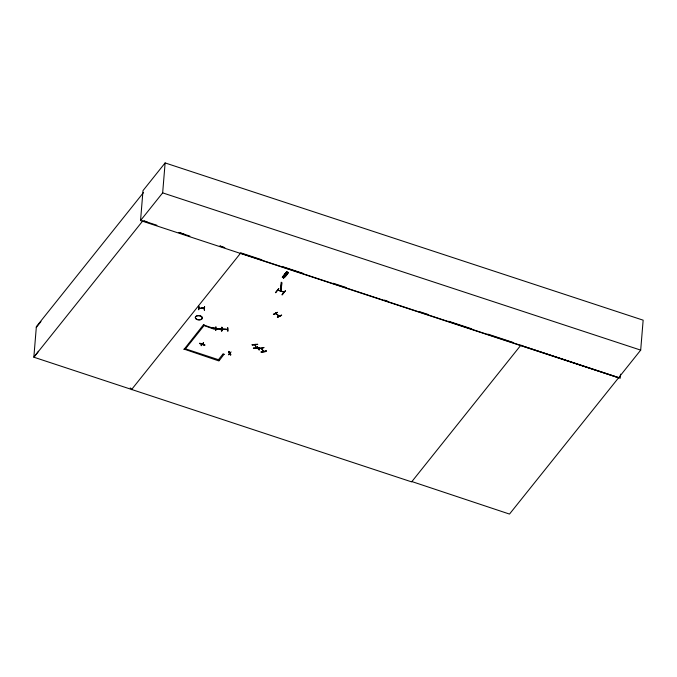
<?xml version="1.0" encoding="UTF-8"?>
<svg xmlns="http://www.w3.org/2000/svg" width="677" height="677" viewBox="0 0 677 677"><rect width="100%" height="100%" fill="white"/><g stroke="black" fill="none" stroke-linecap="round" stroke-linejoin="round"><path stroke-width="1.02" d="M198.911 306.207L198.742 309.812L198.81 306.419M199.461 307.807C197.142 308.89 206.07 307.84 203.912 308.577M215.845 327.059L215.768 330.452L215.921 326.847M215.845 328.717L216.496 328.447M215.836 328.836L221.43 329.234L220.947 329.03M221.938 330.621L221.371 330.841L221.565 327.423L221.43 330.799M221.921 330.875L222.09 327.27M227.1 329.454L227.599 329.521M227.726 327.66L227.836 331.281L227.751 327.88M140.545 220.55L142.999 190.609L165.12 162.929L643.15 320.179L640.687 350.119L618.566 377.8L140.545 220.55L162.658 192.869L165.12 162.929M224.129 354.147L218.95 360.959L184.026 349.087M185.016 349.417L204.556 324.96M185.473 348.841L219.441 360.012M199.74 343.146L204.682 345.228L204.835 344.821M203.828 308.56L203.828 308.103L201.213 307.925M201.196 345.549L203.565 342.63M204.369 309.948L204.547 306.596M184 349.459L203.565 324.638M202.474 343.552L202.211 344.119M204.099 325.535L214.262 329.259L214.744 328.311M202.905 344.263L202.99 344.161M212.324 327.414L217.402 329.107M220.82 329.174L220.854 328.743M218.451 359.69L223.139 353.817M221.54 327.228L222.064 327.516L221.887 330.808M227.007 329.166L227.1 329.471M231.085 351.905L228.733 354.866L228.471 354.52M228.919 351.355L230.518 354.917L230.832 354.621M229.461 353.36L229.054 352.861M230.476 353.199L229.825 353.157L230.434 352.768M257.649 344.238L252.182 344.686M253.46 348.443C266.501 347.216 257.463 348.883 253.418 348.037M256.033 348.071L255.119 344.339M255.077 344.314L255.161 344.771M257.082 346.59L258.995 349.857M257.988 348.418L257.429 348.198M263.903 347.521L258.8 348.663M266.239 350.703C267.068 352.074 260.831 352.455 261.144 351.845M263.531 350.838L263.759 351.507L261.424 348.325M277.265 312.309L273.449 314.356M275.437 292.633L278.585 288.707M275.717 292.726L278.865 288.563M279.212 316.167L275.412 313.138M275.641 313.536L275.547 313.07M275.945 313.282L275.776 313.874L275.971 313.485M277.832 290.086L284.078 292.117M277.435 312.393L273.381 314.534L277.409 312.41M277.358 316.98C280.481 316.599 285.237 312.943 277.553 317.344M281.2 282.174L280.405 291.161L281.395 290.712L280.955 289.807L280.473 290.416M280.913 290.585L281.573 282.597M281.539 283.308L280.904 291.322L281.996 282.741M281.945 294.774L285.339 290.932M282.233 294.867L285.372 290.704M284.636 274.261L286.337 274.82M285.068 273.72L286.769 274.278M285.449 273.246L287.15 273.804M283.951 292.041L277.722 289.993L284.078 292.134M285.88 272.704L287.573 273.263M286.168 272.349L287.86 272.907M287.014 272.188L286.591 271.909L282.25 277.299L286.921 272.019L282.8 277.485C283.248 280.016 287.708 274.168 288.292 272.366M618.566 377.8L509.502 514.071L411.819 481.542M620.555 374.136L620.217 378.231L521.722 345.685L617.593 377.224M279.423 316.125L275.581 313.527M199.605 343.527L204.792 345.05M204.682 345.219L199.613 343.493M257.505 348.477L258.055 348.528M228.606 351.642L230.527 354.892M228.86 351.566L230.815 354.866M230.408 353.216L229.926 353.14M257.988 348.553L257.522 348.613M201.128 345.744L203.506 342.816M36.287 327.507L40.967 321.55M38.53 351.245L33.85 357.202L411.633 481.88L520.985 345.033M143.482 192.581L36.363 326.636L33.85 357.202L142.94 220.677M131.456 389.715L240.8 252.868L261.889 259.807M282.453 277.375L286.591 271.807L288.284 272.467C278.391 284.103 286.879 273.957 287.81 272.433M283.578 277.748L287.953 272.416M283.722 277.663L288.284 272.467M261.246 348.359L263.565 351.507M204.344 308.585L198.81 308.196M221.997 329.14L227.531 329.504M256.261 348.037L255.034 344.754M227.523 329.648L222.048 329.259L226.135 329.107M282.69 277.316L286.93 272.078L282.808 277.477M221.768 327.473L221.633 330.825M229.232 353.089L229.681 353.259M263.869 347.69L258.783 348.909M261.153 352.082L266.256 350.965L261.161 352.108M257.353 346.768L259.266 350.034M252.157 344.864L257.641 344.407M253.393 348.291L258.885 347.834M202.076 308.103L203.819 308.221M215.904 328.717L221.396 329.064M162.658 192.869L640.687 350.119M143.939 221.007L156.92 225.272M178.889 232.499L189.873 236.112M224.823 247.613L219.83 245.971L222.843 246.936M281.979 266.416L303.068 273.347M333.194 283.257L346.252 287.556M384.409 300.106L387.422 301.096M419.554 311.674L428.592 314.644M448.682 321.253L471.776 328.853M487.846 334.133L512.946 342.393M240.547 253.19L520.723 345.355M282.783 276.673L284.484 277.231M203.54 325.011L214.719 328.692M223.105 354.198L224.095 354.52M144.032 220.897L147.019 221.887M178.948 232.431L183.941 234.081M212.307 327.583L217.402 329.284M229.122 353.225L229.621 353.242M130.212 387.913L131.71 389.393M281.404 315.076L277.367 317.183M257.641 344.491L252.166 344.94M204.539 306.783L204.344 310.193L204.572 306.816M196.575 319.341A3.495 2.09 4.7 0 0 202.245 318.376A3.495 2.09 4.7 0 0 197.599 315.812A3.495 2.09 4.7 0 0 196.575 319.341M196.592 319.146A3.495 2.09 4.7 0 0 202.262 318.182A3.495 2.09 4.7 0 0 197.608 315.617A3.495 2.09 4.7 0 0 196.592 319.146"/></g></svg>
